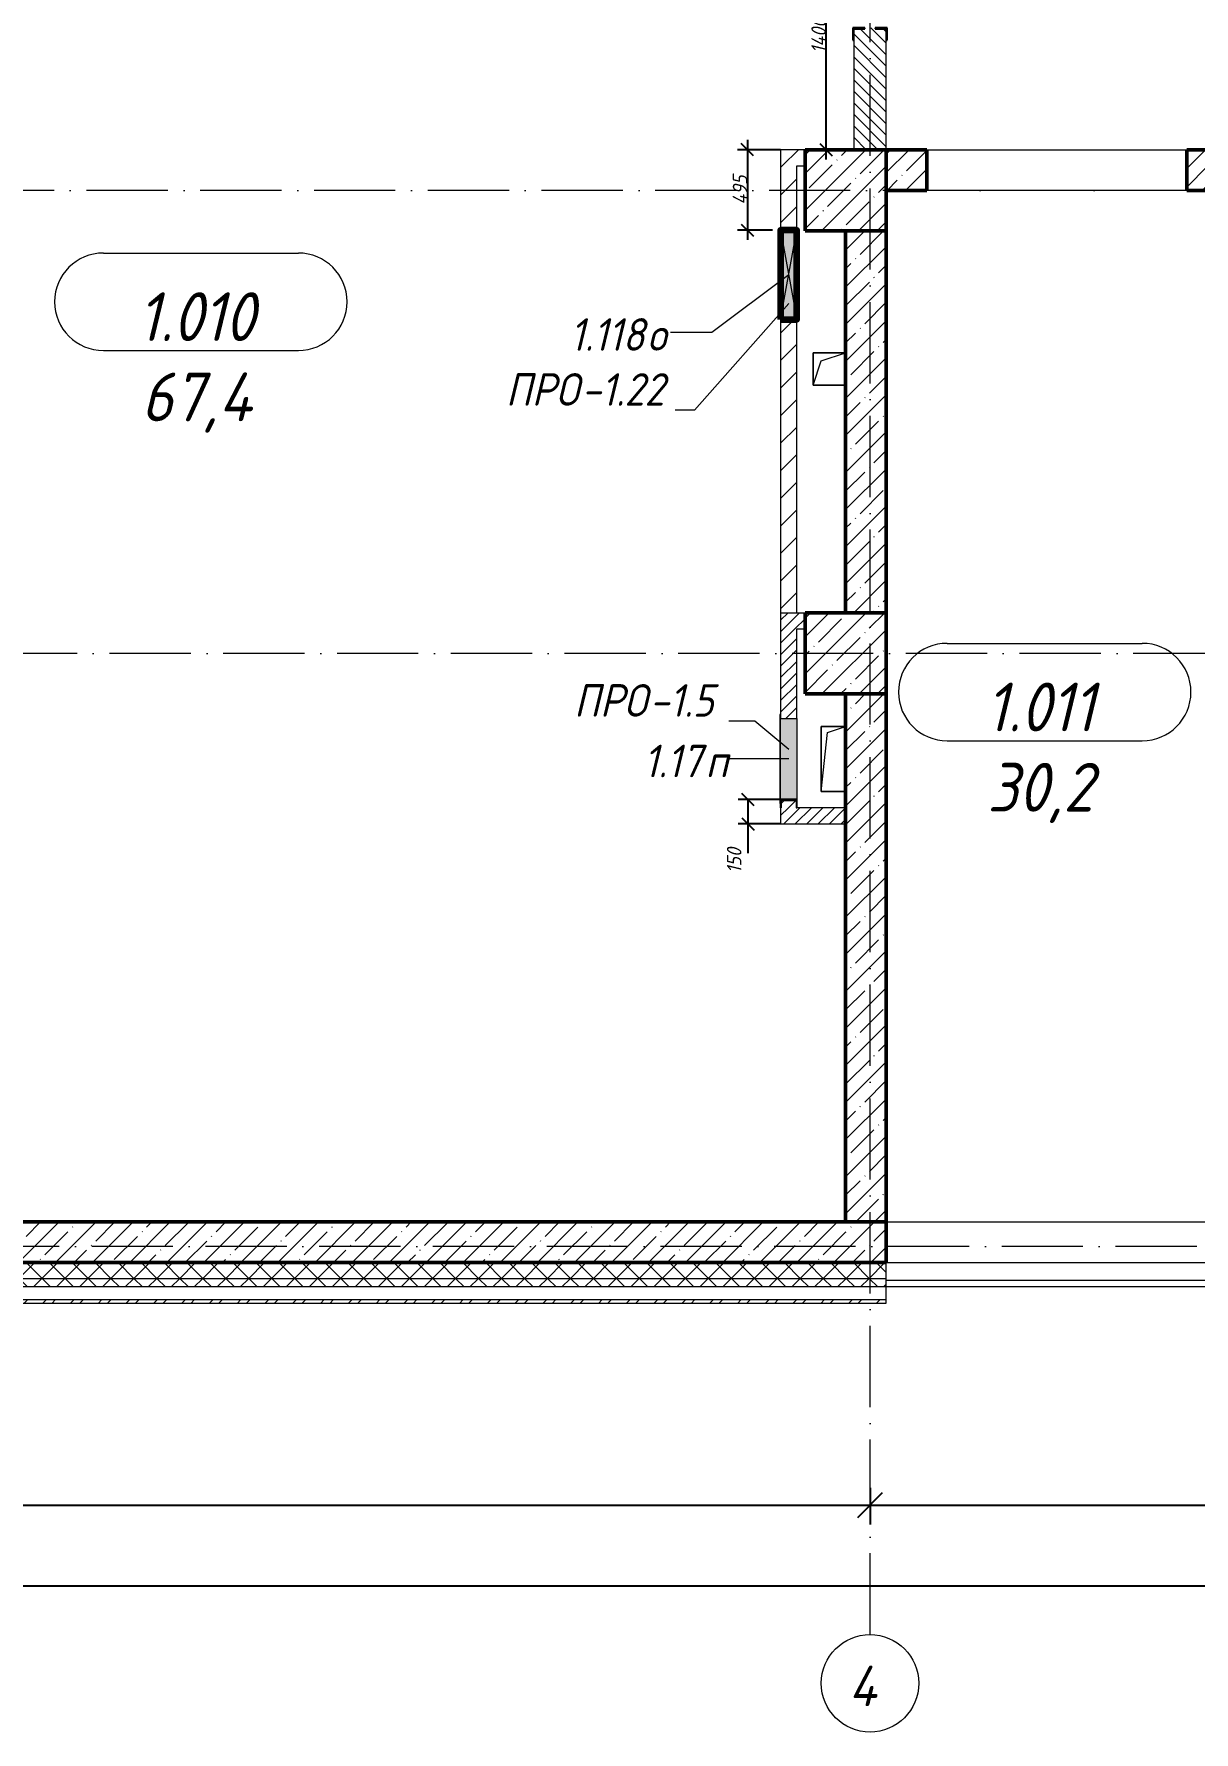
# Model space of a CAD drawing. Header units: millimetres. Extents: x -356862 to 418287, y 0 to 839748.
# Drawn here: x -176211 to -169071, y 511308 to 521759 of the extents above; entities that cross this region are included whole.
import ezdxf

# ---------------------------------------------------------------- set-up
doc = ezdxf.new("R2010")
doc.units = ezdxf.units.MM
doc.linetypes.add('50_200_ШТРИХ_1Т_ш5_п1_п1_', pattern=[700, 500, -100, 0, -100])
for name, color, linetype, lineweight in [('9.7) Заделка 956 шт', 6, 'Continuous', 158), ('A-____-____-DIMS', 7, 'Continuous', 9), ('A-DETL-GENF-OTLN', 7, 'Continuous', 9), ('A-FLOR-____-OTLN', 7, 'Continuous', 9), ('A-GENM-____-IDEN', 7, 'Continuous', 9), ('A-GENM-____-MCUT', 7, 'Continuous', 25), ('A-GENM-____-OTLN', 7, 'Continuous', 9), ('A-GENM-____-OTLN-1', 7, 'Continuous', 25), ('A-GLAZ-____-IDEN', 7, 'Continuous', 9), ('A-GLAZ-____-OTLN', 7, 'Continuous', 9), ('A-WALL-____-MCUT', 7, 'Continuous', 13), ('A-WALL-____-MCUT-1', 7, 'Continuous', 9), ('A-WALL-____-MCUT-2', 7, 'Continuous', 50), ('A-WALL-____-OTLN', 7, 'Continuous', 9), ('A-WALL-____-PATT-1', 7, 'Continuous', 9), ('A-WALL-FNSH-MCUT-1', 7, 'Continuous', 9), ('S-COLS-____-MCUT', 7, 'Continuous', 50), ('S-COLS-____-OTLN', 7, 'Continuous', 9), ('S-GRID-____-IDEN', 7, 'Continuous', 9), ('S-GRID-____-OTLN-1', 7, '50_200_ШТРИХ_1Т_ш5_п1_п1_', 9)]:
    doc.layers.add(name, color=color, linetype=linetype, lineweight=lineweight)
doc.layers.add('A-AREA-IDEN-1', color=7, linetype='Continuous', lineweight=9, true_color=0x000000)
doc.layers.add('A-GLAZ-____-OTLN-1', color=7, linetype='Continuous', lineweight=9, true_color=0xc0c0c0)
doc.styles.add('ISOCPEUR_I', font='isocpeui.ttf', dxfattribs={"width": 0.9, "height": 2.5})
doc.styles.add('ISOCPEUR_I_11', font='isocpeui.ttf', dxfattribs={"width": 0.9, "height": 200})
doc.styles.add('ISOCPEUR_I_7', font='isocpeui.ttf', dxfattribs={"width": 0.9, "height": 90})
doc.styles.add('ISOCPEUR_I_9', font='isocpeui.ttf', dxfattribs={"width": 0.9, "height": 250})
doc.dimstyles.new('ISO-1_8_0_9К_СРЕДНИЙ_Кладочные_1', dxfattribs={"dimscale": 304.8, "dimtxt": 89.638306, "dimasz": 0.246063, "dimexe": 0.19685, "dimexo": 0, "dimgap": 0, "dimtad": 1, "dimdec": 3, "dimrnd": 0.001, "dimdsep": 46, "dimtxsty": 'ISOCPEUR_I_7', "dimblk1": 'OBLIQUE', "dimblk2": 'OBLIQUE', "dimsah": 1, "dimcen": 0.09, "dimdle": 0.19685, "dimazin": 0, "dimtfac": 1, "dimtdec": 4, "dimtix": 1, "dimtmove": 0, "dimatfit": 3, "dimfxl": 1, "dimtvp": 1, "dimtolj": 1, "dimtzin": 0, "dimarcsym": 2})
doc.dimstyles.new('ISO-1_8_0_9К_СРЕДНИЙ_Кладочные_2', dxfattribs={"dimscale": 304.8, "dimtxt": 89.638306, "dimasz": 0.246063, "dimexe": 0.19685, "dimexo": 0, "dimgap": 0, "dimtad": 1, "dimdec": 3, "dimrnd": 0.001, "dimdsep": 46, "dimtxsty": 'ISOCPEUR_I_7', "dimblk1": 'OBLIQUE', "dimblk2": 'OBLIQUE', "dimsah": 1, "dimcen": 0.09, "dimdle": 0.19685, "dimazin": 0, "dimtfac": 1, "dimtdec": 4, "dimtix": 1, "dimtmove": 1, "dimatfit": 3, "dimfxl": 1, "dimtvp": 1, "dimtolj": 1, "dimtzin": 0, "dimarcsym": 2})
doc.dimstyles.new('ISO-2_5_0_9К_БОЛЬШОЙ_ОСИ', dxfattribs={"dimscale": 304.8, "dimtxt": 248.995294, "dimasz": 0.492126, "dimexe": 0.393701, "dimexo": 0, "dimgap": 0, "dimtad": 1, "dimdec": 0, "dimzin": 0, "dimdsep": 46, "dimtxsty": 'ISOCPEUR_I', "dimblk1": 'OBLIQUE', "dimblk2": 'OBLIQUE', "dimsah": 1, "dimcen": 0.09, "dimdle": 0.393701, "dimazin": 0, "dimtfac": 1, "dimtdec": 4, "dimtix": 1, "dimtmove": 0, "dimatfit": 3, "dimfxl": 1, "dimtvp": 1, "dimtolj": 1, "dimtzin": 0, "dimarcsym": 2})
pattern_1 = [(45, (-176515.07, 459015.94), (-114.04925, 114.04925), []), (45, (-176401.02, 459015.94), (-114.04925, 114.04925), [201.612, -40.322, 3.353, -36.97])]
pattern_2 = [(45, (-176515.067, 459015.94), (-35.35534, 35.35534), [])]
pattern_3 = [(45, (-176515.07, 459015.94), (-84.85281, 84.85281), [])]
pattern_4 = [(45, (-176515.07, 459015.94), (-70.71068, 70.71068), []), (135, (-176515.07, 459015.94), (-70.71068, -70.71068), [])]

# ---------------------------------------------------------------- blocks, each defined once
blk = doc.blocks.new('BSC_Колонна _Прямоугольная - 500х500-V33-АР1_План отверстий 1 этажа в осях 1-64_Ю-ЯЯ')
at = {"layer": 'S-COLS-____-OTLN'}
h = blk.add_hatch(dxfattribs=at)
h.set_pattern_fill('FP_39', color=256, style=0, pattern_type=2)
h.set_pattern_definition([(45, (-5300, -61781.04), (-114.04925, 114.04925), []), (45, (-5185.95, -61781.04), (-114.04925, 114.04925), [201.613, -40.323, 3.353, -36.97])])
h.paths.add_polyline_path([(-250, -250), (250, -250), (250, 250), (-250, 250)], flags=0)
at = {"layer": 'S-COLS-____-MCUT'}
for p, q in [((250, 250), (-250, 250)), ((-250, 250), (-250, -250)), ((250, -250), (250, 250)), ((-250, -250), (250, -250))]:
    blk.add_line(p, q, dxfattribs=at)
blk = doc.blocks.new('BSC_Колонна _Прямоугольная - 500х500-V63-АР1_План отверстий 1 этажа в осях 1-64_Ю-ЯЯ')
at = {"layer": 'S-COLS-____-OTLN'}
h = blk.add_hatch(dxfattribs=at)
h.set_pattern_fill('FP_71', color=256, style=0, pattern_type=2)
h.set_pattern_definition([(45, (-5300, -58931.04), (-114.04925, 114.04925), []), (45, (-5185.95, -58931.04), (-114.04925, 114.04925), [201.613, -40.323, 3.353, -36.97])])
h.paths.add_polyline_path([(-250, -250), (250, -250), (250, 250), (-250, 250)], flags=0)
at = {"layer": 'S-COLS-____-MCUT'}
for p, q in [((250, 250), (-250, 250)), ((-250, 250), (-250, -250)), ((250, -250), (250, 250)), ((-250, -250), (250, -250))]:
    blk.add_line(p, q, dxfattribs=at)
blk = doc.blocks.new('Фахверк_СКБ_Уголок - 200_4010-27904286-АР1_План отверстий 1 этажа в осях 1-64_Ю-ЯЯ')
at = {"layer": 'A-GENM-____-MCUT'}
for p, q in [((200, 156), (125, 156)), ((125, 156), (125, 81)), ((131, 81), (131, 150)), ((131, 150), (200, 150)), ((200, 150), (200, 156)), ((125, 81), (131, 81)), ((131, 19), (125, 19)), ((125, 19), (125, -56)), ((131, -50), (131, 19)), ((125, -56), (200, -56)), ((200, -50), (131, -50)), ((200, -56), (200, -50))]:
    blk.add_line(p, q, dxfattribs=at)
blk = doc.blocks.new('AR_Отверстие Ниша - Лючок-32405808-АР1_План отверстий 1 этажа в осях 1-64_Ю-ЯЯ')
at = {"layer": 'A-GLAZ-____-OTLN'}
blk.add_hatch(color=256, dxfattribs=at).paths.add_polyline_path([(-250, 50), (-250, -50), (250, -50), (250, 50)], flags=0)
for p, q in [((-250, 50), (250, 50)), ((250, 50), (250, -50)), ((250, -50), (-250, -50))]:
    blk.add_line(p, q, dxfattribs=at)
blk = doc.blocks.new('Л_Общий_Лючок - Лючок-29741473-АР1_План отверстий 1 этажа в осях 1-64_Ю-ЯЯ')
at = {"layer": 'A-GLAZ-____-OTLN-1'}
blk.add_hatch(color=256, dxfattribs=at).paths.add_polyline_path([(524, 0), (-24, 0), (-24, -6), (524, -6)], flags=0)
at = {"layer": 'A-GLAZ-____-OTLN'}
for p, q in [((-24, 0), (-24, -6)), ((524, 0), (524, -6)), ((-24, -6), (524, -6))]:
    blk.add_line(p, q, dxfattribs=at)
blk = doc.blocks.new('154_Фахверк_СКБ_Швеллер - Тип_100_4010_1-28088705-АР1_План отверстий 1 этажа в осях 1-64_Ю-ЯЯ')
at = {"layer": 'A-GENM-____-MCUT'}
for p, q in [((175, 50), (125, 50)), ((125, 50), (125, -50)), ((128, 47), (175, 47)), ((128, -47), (128, 47)), ((175, 47), (175, 50)), ((125, -50), (175, -50)), ((175, -47), (128, -47)), ((175, -50), (175, -47))]:
    blk.add_line(p, q, dxfattribs=at)
blk = doc.blocks.new('AR_Отверстие прямоугольное _в плите_ - AR_Отверстие прямоугольное _в плите_-30459278-АР1_План отверстий 1 этажа в осях 1-64_Ю-ЯЯ')
at = {"layer": 'A-GENM-____-OTLN'}
for p, q in [((75, 200), (-75, 200)), ((-75, 200), (-75, -200)), ((-75, -200), (-37, 163)), ((-37, 163), (75, 200)), ((-75, -200), (75, -200))]:
    blk.add_line(p, q, dxfattribs=at)
blk = doc.blocks.new('AR_Отверстие прямоугольное _в плите_ - AR_Отверстие прямоугольное _в плите_-V246-АР1_План отверстий 1 этажа в осях 1-64_Ю-ЯЯ')
at = {"layer": 'A-GENM-____-OTLN'}
for p, q in [((100, 100), (-100, 100)), ((-100, 100), (-100, -100)), ((-100, -100), (-50, 50)), ((-50, 50), (100, 100)), ((-100, -100), (100, -100))]:
    blk.add_line(p, q, dxfattribs=at)
blk = doc.blocks.new('AR_Отверстие прямоугольное _в стене_ - AR_Отверстие прямоугольное _в стене__ОВ-36689316-АР1_План отверстий 1 этажа в осях 1-64_Ю-ЯЯ')
at = {"layer": 'A-GLAZ-____-OTLN'}
blk.add_hatch(color=256, dxfattribs=at).paths.add_polyline_path([(-275, -50), (275, -50), (275, 50), (-275, 50)], flags=0)
at = {"layer": 'A-DETL-GENF-OTLN'}
for p, q in [((-275, -50), (-275, 50)), ((-275, 50), (275, 50)), ((275, 50), (-275, -50)), ((-275, 50), (275, -50)), ((275, 50), (-275, 50)), ((-275, 50), (-275, -50)), ((275, 50), (275, -50)), ((275, -50), (275, 50)), ((275, -50), (-275, -50)), ((-275, -50), (275, -50))]:
    blk.add_line(p, q, dxfattribs=at)
blk = doc.blocks.new('Ось сетки - Круг_Ø6_00__ISO-2_5_0_9K_-25732049-АР1_План отверстий 1 этажа в осях 1-64_Ю-ЯЯ')
at = {"layer": 'S-GRID-____-IDEN'}
blk.add_circle((0, 0), 3, dxfattribs=at)
blk = doc.blocks.new('_Oblique')
at = {"color": 0, "linetype": 'ByBlock', "lineweight": -2}
blk.add_line((-0.5, -0.5), (0.5, 0.5), dxfattribs=at)
blk = doc.blocks.new('*D13481')
at = {"layer": 'A-____-____-DIMS', "color": 0, "lineweight": -2, "transparency": 16777216}
for p, q in [((-178865, 512810), (-178865, 512584)), ((-171065, 512810), (-171065, 512584)), ((-178985, 512704), (-170945, 512704))]:
    blk.add_line(p, q, dxfattribs=at)
at = {"layer": 'Defpoints', "color": 0, "transparency": 16777216}
for p in [(-178865, 512810), (-171065, 512810), (-171065, 512704)]:
    blk.add_point(p, dxfattribs=at)
at = {"layer": 'A-____-____-DIMS', "color": 0, "lineweight": -2, "transparency": 16777216, "xscale": 150, "yscale": 150, "zscale": 150, "rotation": 180}
blk.add_blockref('_Oblique', (-178865, 512704), dxfattribs=at)
at = {"layer": 'A-____-____-DIMS', "color": 0, "lineweight": -2, "transparency": 16777216, "xscale": 150, "yscale": 150, "zscale": 150}
blk.add_blockref('_Oblique', (-171065, 512704), dxfattribs=at)
at = {"layer": 'A-____-____-DIMS', "color": 0, "transparency": 16777216, "insert": (-174965, 512706), "char_height": 2.5, "width": 758.48, "attachment_point": 5, "style": 'ISOCPEUR_I'}
blk.add_mtext('\\A1;7800', dxfattribs=at)
blk = doc.blocks.new('*D13482')
at = {"layer": 'A-____-____-DIMS', "color": 0, "lineweight": -2, "transparency": 16777216}
for p, q in [((-171065, 512810), (-171065, 512584)), ((-168765, 512810), (-168765, 512584)), ((-171185, 512704), (-168645, 512704))]:
    blk.add_line(p, q, dxfattribs=at)
at = {"layer": 'Defpoints', "color": 0, "transparency": 16777216}
for p in [(-171065, 512810), (-168765, 512810), (-168765, 512704)]:
    blk.add_point(p, dxfattribs=at)
at = {"layer": 'A-____-____-DIMS', "color": 0, "lineweight": -2, "transparency": 16777216, "xscale": 150, "yscale": 150, "zscale": 150, "rotation": 180}
blk.add_blockref('_Oblique', (-171065, 512704), dxfattribs=at)
at = {"layer": 'A-____-____-DIMS', "color": 0, "lineweight": -2, "transparency": 16777216, "xscale": 150, "yscale": 150, "zscale": 150}
blk.add_blockref('_Oblique', (-168765, 512704), dxfattribs=at)
at = {"layer": 'A-____-____-DIMS', "color": 0, "transparency": 16777216, "insert": (-169915, 512706), "char_height": 2.5, "width": 758.48, "attachment_point": 5, "style": 'ISOCPEUR_I'}
blk.add_mtext('\\A1;2300', dxfattribs=at)
blk = doc.blocks.new('*D13480')
at = {"layer": 'A-____-____-DIMS', "color": 0, "lineweight": -2, "transparency": 16777216}
for p, q in [((-178865, 512314), (-178865, 512088)), ((-105465, 512314), (-105465, 512088)), ((-178985, 512208), (-105345, 512208))]:
    blk.add_line(p, q, dxfattribs=at)
at = {"layer": 'Defpoints', "color": 0, "transparency": 16777216}
for p in [(-178865, 512314), (-105465, 512314), (-105465, 512208)]:
    blk.add_point(p, dxfattribs=at)
at = {"layer": 'A-____-____-DIMS', "color": 0, "lineweight": -2, "transparency": 16777216, "xscale": 150, "yscale": 150, "zscale": 150, "rotation": 180}
blk.add_blockref('_Oblique', (-178865, 512208), dxfattribs=at)
at = {"layer": 'A-____-____-DIMS', "color": 0, "lineweight": -2, "transparency": 16777216, "xscale": 150, "yscale": 150, "zscale": 150}
blk.add_blockref('_Oblique', (-105465, 512208), dxfattribs=at)
at = {"layer": 'A-____-____-DIMS', "color": 0, "transparency": 16777216, "insert": (-142165, 512209), "char_height": 2.5, "width": 971.08, "attachment_point": 5, "style": 'ISOCPEUR_I'}
blk.add_mtext('\\A1;73400', dxfattribs=at)
blk = doc.blocks.new('*D13545')
at = {"layer": 'A-____-____-DIMS', "color": 0, "lineweight": -2, "transparency": 16777216}
for p, q in [((-171567, 517047), (-171876, 517047)), ((-171816, 517047), (-171816, 516837)), ((-171615, 516897), (-171876, 516897)), ((-171816, 516897), (-171816, 516718))]:
    blk.add_line(p, q, dxfattribs=at)
at = {"layer": 'Defpoints', "color": 0, "transparency": 16777216}
for p in [(-171816, 517047), (-171567, 517047), (-171615, 516897)]:
    blk.add_point(p, dxfattribs=at)
at = {"layer": 'A-____-____-DIMS', "color": 0, "lineweight": -2, "transparency": 16777216, "xscale": 75, "yscale": 75, "zscale": 75}
for p, rotation in [((-171816, 517047), 90), ((-171816, 516897), 270)]:
    blk.add_blockref('_Oblique', p, dxfattribs=dict(at, rotation=rotation))
at = {"layer": 'A-____-____-DIMS', "color": 0, "transparency": 16777216, "insert": (-171946, 516594), "char_height": 90, "width": 368.21, "attachment_point": 1, "rotation": 90, "line_spacing_factor": 1.149209, "style": 'ISOCPEUR_I_7'}
blk.add_mtext('\\A1;150', dxfattribs=at)
blk = doc.blocks.new('*D13578')
at = {"layer": 'A-____-____-DIMS', "color": 0, "lineweight": -2, "transparency": 16777216}
for p, q in [((-171336, 522507), (-171336, 520987)), ((-171171, 522447), (-171396, 522447)), ((-170965, 521047), (-171396, 521047))]:
    blk.add_line(p, q, dxfattribs=at)
at = {"layer": 'Defpoints', "color": 0, "transparency": 16777216}
for p in [(-171171, 522447), (-171336, 521047), (-170965, 521047)]:
    blk.add_point(p, dxfattribs=at)
at = {"layer": 'A-____-____-DIMS', "color": 0, "lineweight": -2, "transparency": 16777216, "xscale": 75, "yscale": 75, "zscale": 75}
for p, rotation in [((-171336, 522447), 90), ((-171336, 521047), 270)]:
    blk.add_blockref('_Oblique', p, dxfattribs=dict(at, rotation=rotation))
at = {"layer": 'A-____-____-DIMS', "color": 0, "transparency": 16777216, "insert": (-171381, 521747), "char_height": 90, "width": 521.28, "attachment_point": 5, "rotation": 90, "style": 'ISOCPEUR_I_7'}
blk.add_mtext('\\A1;1400', dxfattribs=at)
blk = doc.blocks.new('*D13579')
at = {"layer": 'A-____-____-DIMS', "color": 0, "lineweight": -2, "transparency": 16777216}
for p, q in [((-171615, 521047), (-171880, 521047)), ((-171820, 521107), (-171820, 520492)), ((-171665, 520552), (-171880, 520552))]:
    blk.add_line(p, q, dxfattribs=at)
at = {"layer": 'Defpoints', "color": 0, "transparency": 16777216}
for p in [(-171615, 521047), (-171820, 520552), (-171665, 520552)]:
    blk.add_point(p, dxfattribs=at)
at = {"layer": 'A-____-____-DIMS', "color": 0, "lineweight": -2, "transparency": 16777216, "xscale": 75, "yscale": 75, "zscale": 75}
for p, rotation in [((-171820, 521047), 90), ((-171820, 520552), 270)]:
    blk.add_blockref('_Oblique', p, dxfattribs=dict(at, rotation=rotation))
at = {"layer": 'A-____-____-DIMS', "color": 0, "transparency": 16777216, "insert": (-171865, 520799), "char_height": 90, "width": 426.13, "attachment_point": 5, "rotation": 90, "style": 'ISOCPEUR_I_7'}
blk.add_mtext('\\A1;495', dxfattribs=at)
blk = doc.blocks.new('AAR_СКБ_Марка_помещения_1_5 ммп - Номер _ Площадь-27962135-АИ_План этажа_Стены_1')
at = {"layer": 'A-AREA-IDEN-1'}
for p, q in [((-2.987, 3), (3.013, 3)), ((-2.987, 0), (3.013, 0))]:
    blk.add_line(p, q, dxfattribs=at)
for centre, start, end in [((-2.987, 1.5), 90, 270), ((3.013, 1.5), 270, 90)]:
    blk.add_arc(centre, 1.5, start, end, dxfattribs=at)

msp = doc.modelspace()

# ---------------------------------------------------------------- hatches: boundary and pattern name
at = {"layer": 'A-WALL-____-PATT-1'}
h = msp.add_hatch(dxfattribs=at)
h.set_pattern_fill('FP_6', color=256, style=0, pattern_type=2)
h.set_pattern_definition([(135, (-176515.067, 459015.94), (-35.35534, -35.35534), [])])
h.paths.add_polyline_path([(-171034.0675, 521046.983), (-170965.0675, 521046.983), (-170965.0675, 521790.983), (-171034.0675, 521790.983), (-171034.0675, 521796.983), (-171096.0675, 521796.983), (-171096.0675, 521790.983), (-171165.0675, 521790.983), (-171165.0675, 521046.983)], flags=0)
h.paths.add_polyline_path([(-171034.0675, 523496.983), (-171034.0675, 523502.983), (-170965.0675, 523502.983), (-170965.0675, 526196.983), (-171165.0675, 526196.983), (-171165.0675, 523502.983), (-171096.0675, 523502.983), (-171096.0675, 523496.983)], flags=0)
h = msp.add_hatch(dxfattribs=at)
h.set_pattern_fill('FP_4', color=256, style=0, pattern_type=2)
h.set_pattern_definition(pattern_3)
h.paths.add_polyline_path([(-171515.0675, 520946.983), (-171465.0675, 520946.983), (-171465.0675, 521046.983), (-171615.0675, 521046.983), (-171615.0675, 520946.983)], flags=0)
h = msp.add_hatch(dxfattribs=at)
h.set_pattern_fill('FP_13', color=256, style=0, pattern_type=2)
h.set_pattern_definition(pattern_1)
h.paths.add_polyline_path([(-168915.0675, 520796.983), (-168915.0675, 521046.983), (-169115.0675, 521046.983), (-169115.0675, 520796.983)], flags=0)
h.paths.add_polyline_path([(-170965.0675, 520796.983), (-170715.0675, 520796.983), (-170715.0675, 521046.983), (-170965.0675, 521046.983)], flags=0)
h = msp.add_hatch(dxfattribs=at)
h.set_pattern_fill('FP_4', color=256, style=0, pattern_type=2)
h.set_pattern_definition(pattern_3)
h.paths.add_polyline_path([(-171515.0675, 518196.983), (-171515.0675, 520001.983), (-171615.0675, 520001.983), (-171615.0675, 518196.983)], flags=0)
h.paths.add_polyline_path([(-171615.0675, 520551.983), (-171515.0675, 520551.983), (-171515.0675, 520946.983), (-171615.0675, 520946.983)], flags=0)
h = msp.add_hatch(dxfattribs=at)
h.set_pattern_fill('FP_13', color=256, style=0, pattern_type=2)
h.set_pattern_definition(pattern_1)
h.paths.add_polyline_path([(-170965.0675, 518196.983), (-170965.0675, 520546.983), (-171215.0675, 520546.983), (-171215.0675, 518196.983)], flags=0)
h = msp.add_hatch(dxfattribs=at)
h.set_pattern_fill('FP_5', color=256, style=0, pattern_type=2)
h.set_pattern_definition(pattern_2)
h.paths.add_polyline_path([(-171515.0675, 518096.983), (-171465.0675, 518096.983), (-171465.0675, 518196.983), (-171615.0675, 518196.983), (-171615.0675, 518096.983)], flags=0)
h = msp.add_hatch(dxfattribs=at)
h.set_pattern_fill('FP_5', color=256, style=0, pattern_type=2)
h.set_pattern_definition(pattern_2)
h.paths.add_polyline_path([(-171518.0675, 516996.983), (-171518.0675, 517043.983), (-171612.0675, 517043.983), (-171612.0675, 516996.983), (-171565.0675, 516996.983)], flags=0)
h.paths.add_polyline_path([(-171615.0675, 517546.983), (-171515.0675, 517546.983), (-171515.0675, 518096.983), (-171615.0675, 518096.983)], flags=0)
h = msp.add_hatch(dxfattribs=at)
h.set_pattern_fill('FP_13', color=256, style=0, pattern_type=2)
h.set_pattern_definition(pattern_1)
h.paths.add_polyline_path([(-170965.0675, 514446.983), (-170965.0675, 517696.983), (-171215.0675, 517696.983), (-171215.0675, 514446.983)], flags=0)
h = msp.add_hatch(dxfattribs=at)
h.set_pattern_fill('FP_5', color=256, style=0, pattern_type=2)
h.set_pattern_definition(pattern_2)
h.paths.add_polyline_path([(-171515.0675, 516896.983), (-171215.0675, 516896.983), (-171215.0675, 516996.983), (-171615.0675, 516996.983), (-171615.0675, 516896.983), (-171518.0675, 516896.983)], flags=0)
h = msp.add_hatch(dxfattribs=at)
h.set_pattern_fill('FP_13', color=256, style=0, pattern_type=2)
h.set_pattern_definition(pattern_1)
h.paths.add_polyline_path([(-171215.0675, 514196.983), (-171215.0675, 514446.983), (-178465.0675, 514446.983), (-178465.0675, 514196.983), (-172995.4749, 514196.983)], flags=0)
h = msp.add_hatch(dxfattribs=at)
h.set_pattern_fill('FP_13', color=256, style=0, pattern_type=2)
h.set_pattern_definition(pattern_1)
h.paths.add_polyline_path([(-163465.0675, 514196.983), (-163465.0675, 514446.983), (-166865.0675, 514446.983), (-166865.0675, 514196.983), (-164157.9715, 514196.983)], flags=0)
h.paths.add_polyline_path([(-168865.0675, 514196.983), (-168265.0675, 514196.983), (-168265.0675, 514446.983), (-168865.0675, 514446.983)], flags=0)
h.paths.add_polyline_path([(-171215.0675, 514196.983), (-170965.0675, 514196.983), (-170965.0675, 514446.983), (-171215.0675, 514446.983)], flags=0)
h = msp.add_hatch(dxfattribs=at)
h.set_pattern_fill('FP_1', color=256, style=0, pattern_type=2)
h.set_pattern_definition(pattern_4)
h.paths.add_polyline_path([(-132090.0675, 514096.983), (-131300.0675, 514096.983), (-131300.0675, 514196.983), (-132090.0675, 514196.983), (-132090.0675, 514190.983), (-132165.0675, 514190.983), (-132165.0675, 514096.983)], flags=0)
h.paths.add_polyline_path([(-134110.4602, 514096.983), (-133965.0675, 514096.983), (-133965.0675, 514190.983), (-134040.0675, 514190.983), (-134040.0675, 514196.983), (-135090.0675, 514196.983), (-135090.0675, 514190.983), (-135165.0675, 514190.983), (-135165.0675, 514096.983)], flags=0)
h.paths.add_polyline_path([(-136965.0675, 514096.983), (-136965.0675, 514190.983), (-137040.0675, 514190.983), (-137040.0675, 514196.983), (-138090.0675, 514196.983), (-138090.0675, 514190.983), (-138165.0675, 514190.983), (-138165.0675, 514096.983), (-137645.4615, 514096.983)], flags=0)
h.paths.add_polyline_path([(-140815.0675, 514096.983), (-139965.0675, 514096.983), (-139965.0675, 514190.983), (-140040.0675, 514190.983), (-140040.0675, 514196.983), (-141090.0675, 514196.983), (-141090.0675, 514190.983), (-141165.0675, 514190.983), (-141165.0675, 514096.983), (-141090.0675, 514096.983)], flags=0)
h.paths.add_polyline_path([(-142965.0675, 514096.983), (-142965.0675, 514190.983), (-143040.0675, 514190.983), (-143040.0675, 514196.983), (-144090.0675, 514196.983), (-144090.0675, 514190.983), (-144165.0675, 514190.983), (-144165.0675, 514096.983), (-142971.0675, 514096.983)], flags=0)
h.paths.add_polyline_path([(-145965.0675, 514096.983), (-145965.0675, 514190.983), (-146040.0675, 514190.983), (-146040.0675, 514196.983), (-147090.0675, 514196.983), (-147090.0675, 514190.983), (-147165.0675, 514190.983), (-147165.0675, 514096.983), (-146482.9649, 514096.983)], flags=0)
h.paths.add_polyline_path([(-150017.9662, 514096.983), (-148965.0675, 514096.983), (-148965.0675, 514190.983), (-149040.0675, 514190.983), (-149040.0675, 514196.983), (-150090.0675, 514196.983), (-150090.0675, 514190.983), (-150165.0675, 514190.983), (-150165.0675, 514096.983)], flags=0)
h.paths.add_polyline_path([(-151965.0675, 514096.983), (-151965.0675, 514190.983), (-152040.0675, 514190.983), (-152040.0675, 514196.983), (-153090.0675, 514196.983), (-153090.0675, 514190.983), (-153165.0675, 514190.983), (-153165.0675, 514096.983), (-152669.2172, 514096.983)], flags=0)
h.paths.add_polyline_path([(-156165.0675, 514096.983), (-154965.0675, 514096.983), (-154965.0675, 514190.983), (-155040.0675, 514190.983), (-155040.0675, 514196.983), (-156090.0675, 514196.983), (-156090.0675, 514190.983), (-156165.0675, 514190.983)], flags=0)
h.paths.add_polyline_path([(-158315.0675, 514096.983), (-157965.0675, 514096.983), (-157965.0675, 514190.983), (-158040.0675, 514190.983), (-158040.0675, 514196.983), (-159090.0675, 514196.983), (-159090.0675, 514190.983), (-159165.0675, 514190.983), (-159165.0675, 514096.983), (-158815.0675, 514096.983)], flags=0)
h.paths.add_polyline_path([(-160622.9702, 514096.983), (-160165.0675, 514096.983), (-160165.0675, 514190.983), (-160240.0675, 514190.983), (-160240.0675, 514196.983), (-166865.0675, 514196.983), (-166865.0675, 514096.983), (-162390.4709, 514096.983)], flags=0)
h.paths.add_polyline_path([(-168265.0675, 514096.983), (-168265.0675, 514196.983), (-168865.0675, 514196.983), (-168865.0675, 514096.983)], flags=0)
h.paths.add_polyline_path([(-170965.0675, 514096.983), (-170965.0675, 514196.983), (-178965.0675, 514196.983), (-178965.0675, 514096.983), (-172995.4749, 514096.983)], flags=0)
h = msp.add_hatch(dxfattribs=at)
h.set_pattern_fill('FP_1', color=256, style=0, pattern_type=2)
h.set_pattern_definition(pattern_4)
h.paths.add_polyline_path([(-131300.0675, 514046.983), (-131300.0675, 514096.983), (-132165.0675, 514096.983), (-132165.0675, 514046.983), (-131459.2092, 514046.983)], flags=0)
h.paths.add_polyline_path([(-134110.4602, 514046.983), (-133965.0675, 514046.983), (-133965.0675, 514096.983), (-135165.0675, 514096.983), (-135165.0675, 514046.983)], flags=0)
h.paths.add_polyline_path([(-136965.0675, 514046.983), (-136965.0675, 514096.983), (-138165.0675, 514096.983), (-138165.0675, 514046.983), (-137645.4615, 514046.983)], flags=0)
h.paths.add_polyline_path([(-139965.0675, 514046.983), (-139965.0675, 514096.983), (-141165.0675, 514096.983), (-141165.0675, 514046.983), (-140296.7125, 514046.983)], flags=0)
h.paths.add_polyline_path([(-142965.0675, 514046.983), (-142965.0675, 514096.983), (-144165.0675, 514096.983), (-144165.0675, 514046.983), (-143831.7139, 514046.983)], flags=0)
h.paths.add_polyline_path([(-149134.2159, 514046.983), (-148965.0675, 514046.983), (-148965.0675, 514096.983), (-150165.0675, 514096.983), (-150165.0675, 514046.983), (-149576.091, 514046.983)], flags=0)
h.paths.add_polyline_path([(-147165.0675, 514046.983), (-145965.0675, 514046.983), (-145965.0675, 514096.983), (-147165.0675, 514096.983)], flags=0)
h.paths.add_polyline_path([(-153165.0675, 514046.983), (-151965.0675, 514046.983), (-151965.0675, 514096.983), (-153165.0675, 514096.983)], flags=0)
h.paths.add_polyline_path([(-156165.0675, 514046.983), (-154965.0675, 514046.983), (-154965.0675, 514096.983), (-156165.0675, 514096.983)], flags=0)
h.paths.add_polyline_path([(-159165.0675, 514046.983), (-157965.0675, 514046.983), (-157965.0675, 514096.983), (-159165.0675, 514096.983)], flags=0)
h.paths.add_polyline_path([(-160622.9702, 514046.983), (-160165.0675, 514046.983), (-160165.0675, 514096.983), (-166865.0675, 514096.983), (-166865.0675, 514046.983), (-162390.4709, 514046.983)], flags=0)
h.paths.add_polyline_path([(-168265.0675, 514046.983), (-168265.0675, 514096.983), (-168865.0675, 514096.983), (-168865.0675, 514046.983)], flags=0)
h.paths.add_polyline_path([(-170965.0675, 514046.983), (-170965.0675, 514096.983), (-179065.0675, 514096.983), (-179065.0675, 514046.983), (-172995.4749, 514046.983)], flags=0)
h = msp.add_hatch(dxfattribs=at)
h.set_pattern_fill('FP_3', color=256, style=0, pattern_type=2)
h.set_pattern_definition([(45, (-176515.07, 459015.94), (-85.53659, 85.53659), []), (45, (-176458.04, 459015.94), (-85.53659, 85.53659), [])])
h.paths.add_polyline_path([(-131459.2092, 513946.983), (-131300.0675, 513946.983), (-131300.0675, 513966.983), (-132165.0675, 513966.983), (-132165.0675, 513946.983)], flags=0)
h.paths.add_polyline_path([(-134110.4602, 513946.983), (-133965.0675, 513946.983), (-133965.0675, 513966.983), (-135165.0675, 513966.983), (-135165.0675, 513946.983)], flags=0)
h.paths.add_polyline_path([(-137645.4615, 513946.983), (-136965.0675, 513946.983), (-136965.0675, 513966.983), (-138165.0675, 513966.983), (-138165.0675, 513946.983)], flags=0)
h.paths.add_polyline_path([(-140296.7125, 513946.983), (-139965.0675, 513946.983), (-139965.0675, 513966.983), (-141165.0675, 513966.983), (-141165.0675, 513946.983), (-140738.5877, 513946.983)], flags=0)
h.paths.add_polyline_path([(-142965.0675, 513946.983), (-142965.0675, 513966.983), (-144165.0675, 513966.983), (-144165.0675, 513946.983), (-143831.7139, 513946.983)], flags=0)
h.paths.add_polyline_path([(-146482.9649, 513946.983), (-145965.0675, 513946.983), (-145965.0675, 513966.983), (-147165.0675, 513966.983), (-147165.0675, 513946.983)], flags=0)
h.paths.add_polyline_path([(-149134.2159, 513946.983), (-148965.0675, 513946.983), (-148965.0675, 513966.983), (-150165.0675, 513966.983), (-150165.0675, 513946.983), (-149576.091, 513946.983)], flags=0)
h.paths.add_polyline_path([(-153165.0675, 513946.983), (-151965.0675, 513946.983), (-151965.0675, 513966.983), (-153165.0675, 513966.983)], flags=0)
h.paths.add_polyline_path([(-155320.4682, 513946.983), (-154965.0675, 513946.983), (-154965.0675, 513966.983), (-156165.0675, 513966.983), (-156165.0675, 513946.983)], flags=0)
h.paths.add_polyline_path([(-157965.0675, 513946.983), (-157965.0675, 513966.983), (-159165.0675, 513966.983), (-159165.0675, 513946.983), (-157971.7192, 513946.983)], flags=0)
h.paths.add_polyline_path([(-160622.9702, 513946.983), (-160165.0675, 513946.983), (-160165.0675, 513966.983), (-166865.0675, 513966.983), (-166865.0675, 513946.983), (-162390.4709, 513946.983)], flags=0)
h.paths.add_polyline_path([(-168865.0675, 513946.983), (-168265.0675, 513946.983), (-168265.0675, 513966.983), (-168865.0675, 513966.983)], flags=0)
h.paths.add_polyline_path([(-170965.0675, 513946.983), (-170965.0675, 513966.983), (-179195.0675, 513966.983), (-179195.0675, 513946.983), (-172995.4749, 513946.983)], flags=0)

# ---------------------------------------------------------------- linework, layer by layer
at = {"layer": '9.7) Заделка 956 шт'}
msp.add_lwpolyline([(-171615.0675, 520001.983), (-171515.0675, 520001.983), (-171515.0675, 520551.983), (-171615.0675, 520551.983)], close=True, dxfattribs=at)
at = {"layer": 'A-FLOR-____-OTLN'}
for p, q in [((-171415.0675, 519796.983), (-171215.0675, 519796.983)), ((-171415.0675, 519596.983), (-171415.0675, 519796.983)), ((-171215.0675, 519596.983), (-171415.0675, 519596.983)), ((-171365.0675, 517496.983), (-171215.0675, 517496.983)), ((-171365.0675, 517096.983), (-171365.0675, 517496.983)), ((-171215.0675, 517096.983), (-171365.0675, 517096.983))]:
    msp.add_line(p, q, dxfattribs=at)
at = {"layer": 'A-GENM-____-IDEN'}
for p, q in [((-171565.0675, 520099.7468), (-172145.6501, 519444.309)), ((-172145.6501, 519444.309), (-172264.8319, 519444.309)), ((-171774.5456, 517530.1756), (-171934.0237, 517530.1756)), ((-171565.0675, 517354.2062), (-171774.5456, 517530.1756))]:
    msp.add_line(p, q, dxfattribs=at)
at = {"layer": 'A-GLAZ-____-IDEN'}
for p, q in [((-171565.0675, 520276.983), (-172039.0446, 519922.1911)), ((-172039.0446, 519922.1911), (-172292.8125, 519922.1911)), ((-171565.0675, 517296.983), (-171934.0237, 517296.983))]:
    msp.add_line(p, q, dxfattribs=at)
at = {"layer": 'A-WALL-____-MCUT'}
for p, q in [((-171165.0675, 521721.983), (-171165.0675, 521046.983)), ((-170965.0675, 521046.983), (-170965.0675, 521721.983)), ((-170965.0675, 513966.983), (-170965.0675, 514196.983)), ((-170965.0675, 513966.983), (-179195.0675, 513966.983))]:
    msp.add_line(p, q, dxfattribs=at)
at = {"layer": 'A-WALL-____-MCUT-1'}
for p, q in [((-170965.0675, 514046.983), (-179115.0675, 514046.983)), ((-170965.0675, 514096.983), (-179065.0675, 514096.983))]:
    msp.add_line(p, q, dxfattribs=at)
at = {"layer": 'A-WALL-____-MCUT-2'}
for p, q in [((-170715.0675, 521046.983), (-170965.0675, 521046.983)), ((-170715.0675, 520796.983), (-170715.0675, 521046.983)), ((-168915.0675, 521046.983), (-169115.0675, 521046.983)), ((-169115.0675, 521046.983), (-169115.0675, 520796.983)), ((-170965.0675, 520796.983), (-170715.0675, 520796.983)), ((-169115.0675, 520796.983), (-168915.0675, 520796.983)), ((-171215.0675, 520546.983), (-171215.0675, 518196.983)), ((-170965.0675, 518196.983), (-170965.0675, 520546.983)), ((-171215.0675, 517696.983), (-171215.0675, 514446.983)), ((-170965.0675, 514196.983), (-170965.0675, 517696.983)), ((-178465.0675, 514446.983), (-170965.0675, 514446.983)), ((-178465.0675, 514196.983), (-170965.0675, 514196.983)), ((-170965.0675, 514196.983), (-171215.0675, 514196.983))]:
    msp.add_line(p, q, dxfattribs=at)
at = {"layer": 'A-WALL-____-OTLN'}
for p, q in [((-170715.0675, 521046.983), (-169115.0675, 521046.983)), ((-169115.0675, 520796.983), (-170715.0675, 520796.983)), ((-170965.0675, 514446.983), (-168865.0675, 514446.983)), ((-170965.0675, 514196.983), (-168865.0675, 514196.983)), ((-168865.0675, 514086.983), (-170965.0675, 514086.983)), ((-168865.0675, 514046.983), (-170965.0675, 514046.983))]:
    msp.add_line(p, q, dxfattribs=at)
at = {"layer": 'A-WALL-FNSH-MCUT-1'}
for p, q in [((-171615.0675, 521046.983), (-171615.0675, 520551.983)), ((-171465.0675, 521046.983), (-171615.0675, 521046.983)), ((-171515.0675, 520551.983), (-171515.0675, 520946.983)), ((-171515.0675, 520946.983), (-171465.0675, 520946.983)), ((-171615.0675, 520001.983), (-171615.0675, 517546.983)), ((-171515.0675, 518196.983), (-171515.0675, 520001.983)), ((-171615.0675, 518196.983), (-171465.0675, 518196.983)), ((-171515.0675, 517546.983), (-171515.0675, 518096.983)), ((-171515.0675, 518096.983), (-171465.0675, 518096.983)), ((-171615.0675, 516996.983), (-171615.0675, 516896.983)), ((-171215.0675, 516996.983), (-171515.0675, 516996.983)), ((-171615.0675, 516896.983), (-171215.0675, 516896.983)), ((-179215.0675, 513946.983), (-170965.0675, 513946.983)), ((-170965.0675, 513946.983), (-170965.0675, 513966.983))]:
    msp.add_line(p, q, dxfattribs=at)
at = {"layer": 'S-GRID-____-OTLN-1'}
for p, q in [((-171065.0675, 511907.5288), (-171065.0675, 549908.7924)), ((-165585.6869, 520796.983), (-181183.8377, 520796.983)), ((-101035.027, 517946.983), (-181183.8377, 517946.983)), ((-72440.6609, 514296.983), (-181183.8377, 514296.983))]:
    msp.add_line(p, q, dxfattribs=at)

# ---------------------------------------------------------------- block references
at = {"layer": 'A-AREA-IDEN-1', "xscale": 199.9999999999999, "yscale": 199.9999999999999, "zscale": 199.9999999999999}
for p in [(-175186.1785, 519811.0886), (-169992.3841, 517408.6442)]:
    msp.add_blockref('AAR_СКБ_Марка_помещения_1_5 ммп - Номер _ Площадь-27962135-АИ_План этажа_Стены_1', p, dxfattribs=at)
at = {"layer": 'A-GENM-____-OTLN'}
for name, p in [('AR_Отверстие прямоугольное _в плите_ - AR_Отверстие прямоугольное _в плите_-V246-АР1_План отверстий 1 этажа в осях 1-64_Ю-ЯЯ', (-171315.0675, 519696.983)), ('AR_Отверстие прямоугольное _в плите_ - AR_Отверстие прямоугольное _в плите_-30459278-АР1_План отверстий 1 этажа в осях 1-64_Ю-ЯЯ', (-171290.0675, 517296.983))]:
    msp.add_blockref(name, p, dxfattribs=at)
at = {"layer": 'A-GENM-____-OTLN-1', "rotation": 269.9999999999999}
for name, p in [('Фахверк_СКБ_Уголок - 200_4010-27904286-АР1_План отверстий 1 этажа в осях 1-64_Ю-ЯЯ', (-171115.0675, 521921.983)), ('154_Фахверк_СКБ_Швеллер - Тип_100_4010_1-28088705-АР1_План отверстий 1 этажа в осях 1-64_Ю-ЯЯ', (-171565.0675, 517171.983))]:
    msp.add_blockref(name, p, dxfattribs=at)
at = {"layer": 'A-GLAZ-____-OTLN'}
for name, p, rotation in [('AR_Отверстие прямоугольное _в стене_ - AR_Отверстие прямоугольное _в стене__ОВ-36689316-АР1_План отверстий 1 этажа в осях 1-64_Ю-ЯЯ', (-171565.0675, 520276.983), 90.0000000000001), ('Л_Общий_Лючок - Лючок-29741473-АР1_План отверстий 1 этажа в осях 1-64_Ю-ЯЯ', (-171615.0675, 517546.983), 269.9999999999999), ('AR_Отверстие Ниша - Лючок-32405808-АР1_План отверстий 1 этажа в осях 1-64_Ю-ЯЯ', (-171565.0675, 517296.983), 89.9999999999999)]:
    msp.add_blockref(name, p, dxfattribs=dict(at, rotation=rotation))
at = {"layer": 'S-COLS-____-OTLN'}
for name, p in [('BSC_Колонна _Прямоугольная - 500х500-V33-АР1_План отверстий 1 этажа в осях 1-64_Ю-ЯЯ', (-171215.0675, 520796.983)), ('BSC_Колонна _Прямоугольная - 500х500-V63-АР1_План отверстий 1 этажа в осях 1-64_Ю-ЯЯ', (-171215.0675, 517946.983))]:
    msp.add_blockref(name, p, dxfattribs=at)
at = {"layer": 'S-GRID-____-IDEN', "xscale": 99.99999999999993, "yscale": 99.99999999999993, "zscale": 99.99999999999993}
msp.add_blockref('Ось сетки - Круг_Ø6_00__ISO-2_5_0_9K_-25732049-АР1_План отверстий 1 этажа в осях 1-64_Ю-ЯЯ', (-171065.0675, 511607.5288), dxfattribs=at)

# ---------------------------------------------------------------- texts
at = {"layer": 'A-AREA-IDEN-1', "char_height": 300, "attachment_point": 8, "line_spacing_factor": 1.139951, "style": 'ISOCPEUR_I'}
for s, insert, width in [('\\pxqc,t8.46667,16.93333,25.4,33.86667,42.33333,50.8,59.26667,67.73333,76.2,84.66667,93.13333,101.6,110.06667,118.53333,127,135.46667,143.93333,152.4,160.86667,169.33333,177.8,186.26667,194.73333,203.2,211.66667,220.13333,228.6,237.06667,245.53333,254,262.46667,270.93333;{1.010}', (-175211.6075, 519869.4184), 846), ('\\pxqc,t8.46667,16.93333,25.4,33.86667,42.33333,50.8,59.26667,67.73333,76.2,84.66667,93.13333,101.6,110.06667,118.53333,127,135.46667,143.93333,152.4,160.86667,169.33333,177.8,186.26667,194.73333,203.2,211.66667,220.13333,228.6,237.06667,245.53333,254,262.46667,270.93333;{67,4}', (-175211.6075, 519305.4705), 794), ('\\pxqc,t8.46667,16.93333,25.4,33.86667,42.33333,50.8,59.26667,67.73333,76.2,84.66667,93.13333,101.6,110.06667,118.53333,127,135.46667,143.93333,152.4,160.86667,169.33333,177.8,186.26667,194.73333,203.2,211.66667,220.13333,228.6,237.06667,245.53333,254,262.46667,270.93333;{1.011}', (-170017.8132, 517466.974), 794), ('\\pxqc,t8.46667,16.93333,25.4,33.86667,42.33333,50.8,59.26667,67.73333,76.2,84.66667,93.13333,101.6,110.06667,118.53333,127,135.46667,143.93333,152.4,160.86667,169.33333,177.8,186.26667,194.73333,203.2,211.66667,220.13333,228.6,237.06667,245.53333,254,262.46667,270.93333;{30,2}', (-170016.8132, 516903.0261), 754)]:
    msp.add_mtext(s, dxfattribs=dict(at, insert=insert, width=width))
at = {"layer": 'A-GENM-____-IDEN', "char_height": 200, "attachment_point": 1, "style": 'ISOCPEUR_I_11'}
for s, insert, width in [('ПРО', (-173306.5424, 519671.4251), 562.784625), ('-1.22', (-172842.1987, 519671.4251), 663.79725), ('ПРО', (-172886.8804, 517757.2917), 562.784625), ('-1.5', (-172422.5366, 517757.2917), 505.063125)]:
    msp.add_mtext(s, dxfattribs=dict(at, insert=insert, width=width))
at = {"layer": 'A-GLAZ-____-IDEN', "char_height": 200, "attachment_point": 1, "style": 'ISOCPEUR_I_11'}
for s, insert, width in [('1.118', (-172911.663, 520009.8057), 577.215), ('\\fISOCPEUR|b0|i1|c204|p34|;\\W.9;о', (-172435.413, 520009.8057), 158.734125), ('1.17', (-172458.3823, 517384.5975), 461.772), ('\\fISOCPEUR|b0|i1|c204|p34|;\\W.9;п', (-172077.3823, 517384.5975), 158.734125)]:
    msp.add_mtext(s, dxfattribs=dict(at, insert=insert, width=width))
at = {"layer": 'S-GRID-____-IDEN', "insert": (-171195.7458, 511716.3034), "char_height": 250, "width": 223.670812, "attachment_point": 1, "style": 'ISOCPEUR_I_9'}
msp.add_mtext('\\fISOCPEUR|b0|i1|c204|p34|;\\W.9;4', dxfattribs=at)

# ---------------------------------------------------------------- dimensions: what is measured, and where the dimension line sits
at = {"layer": 'A-____-____-DIMS'}
for base, p1, p2, override, picture, middle in [((-171335.8572, 521046.983), (-171171.0675, 522446.983), (-170965.0675, 521046.983), {"dimpost": '<>', "dimfxl": 1415.074556}, '*D13578', (-171380.8572, 521746.983)), ((-171820.2775, 520551.983), (-171615.0675, 521046.983), (-171665.0675, 520551.983), {"dimpost": '<>', "dimfxl": 497.518844}, '*D13579', (-171865.2775, 520799.483))]:
    dim = msp.add_linear_dim(base=base, p1=p1, p2=p2, angle=90, dimstyle='ISO-1_8_0_9К_СРЕДНИЙ_Кладочные_2', override=override, dxfattribs=at)
    dim.commit()
    dim.dimension.update_dxf_attribs({"geometry": picture, "text_midpoint": middle})
dim = msp.add_linear_dim(base=(-171815.502, 517046.983), p1=(-171615.0675, 516896.983), p2=(-171567.0942, 517046.983), angle=90, dimstyle='ISO-1_8_0_9К_СРЕДНИЙ_Кладочные_1', override={"dimpost": '<>', "dimfxl": 157.484716}, dxfattribs=at)
dim.commit()
dim.dimension.update_dxf_attribs({"geometry": '*D13545', "text_midpoint": (-171885.6406, 516718.2602), "dimtype": 160, "text_rotation": 90})
for base, p1, p2, override, picture, middle in [((-171065.0675, 512704.4081), (-178865.0675, 512810.4741), (-171065.0675, 512810.4741), {"dimpost": '<>', "dimfxl": 7800}, '*D13481', (-174965.0675, 512705.6742)), ((-168765.0675, 512704.4081), (-171065.0675, 512810.4741), (-168765.0675, 512810.4741), {"dimpost": '<>', "dimfxl": 2300}, '*D13482', (-169915.0675, 512705.6581)), ((-105465.0675, 512207.6078), (-178865.0675, 512313.6738), (-105465.0675, 512313.6738), {"dimpost": '<>', "dimfxl": 73400}, '*D13480', (-142165.0675, 512208.8739))]:
    dim = msp.add_linear_dim(base=base, p1=p1, p2=p2, dimstyle='ISO-2_5_0_9К_БОЛЬШОЙ_ОСИ', override=override, dxfattribs=at)
    dim.commit()
    dim.dimension.update_dxf_attribs({"geometry": picture, "text_midpoint": middle})

doc.saveas('drawing.dxf')
